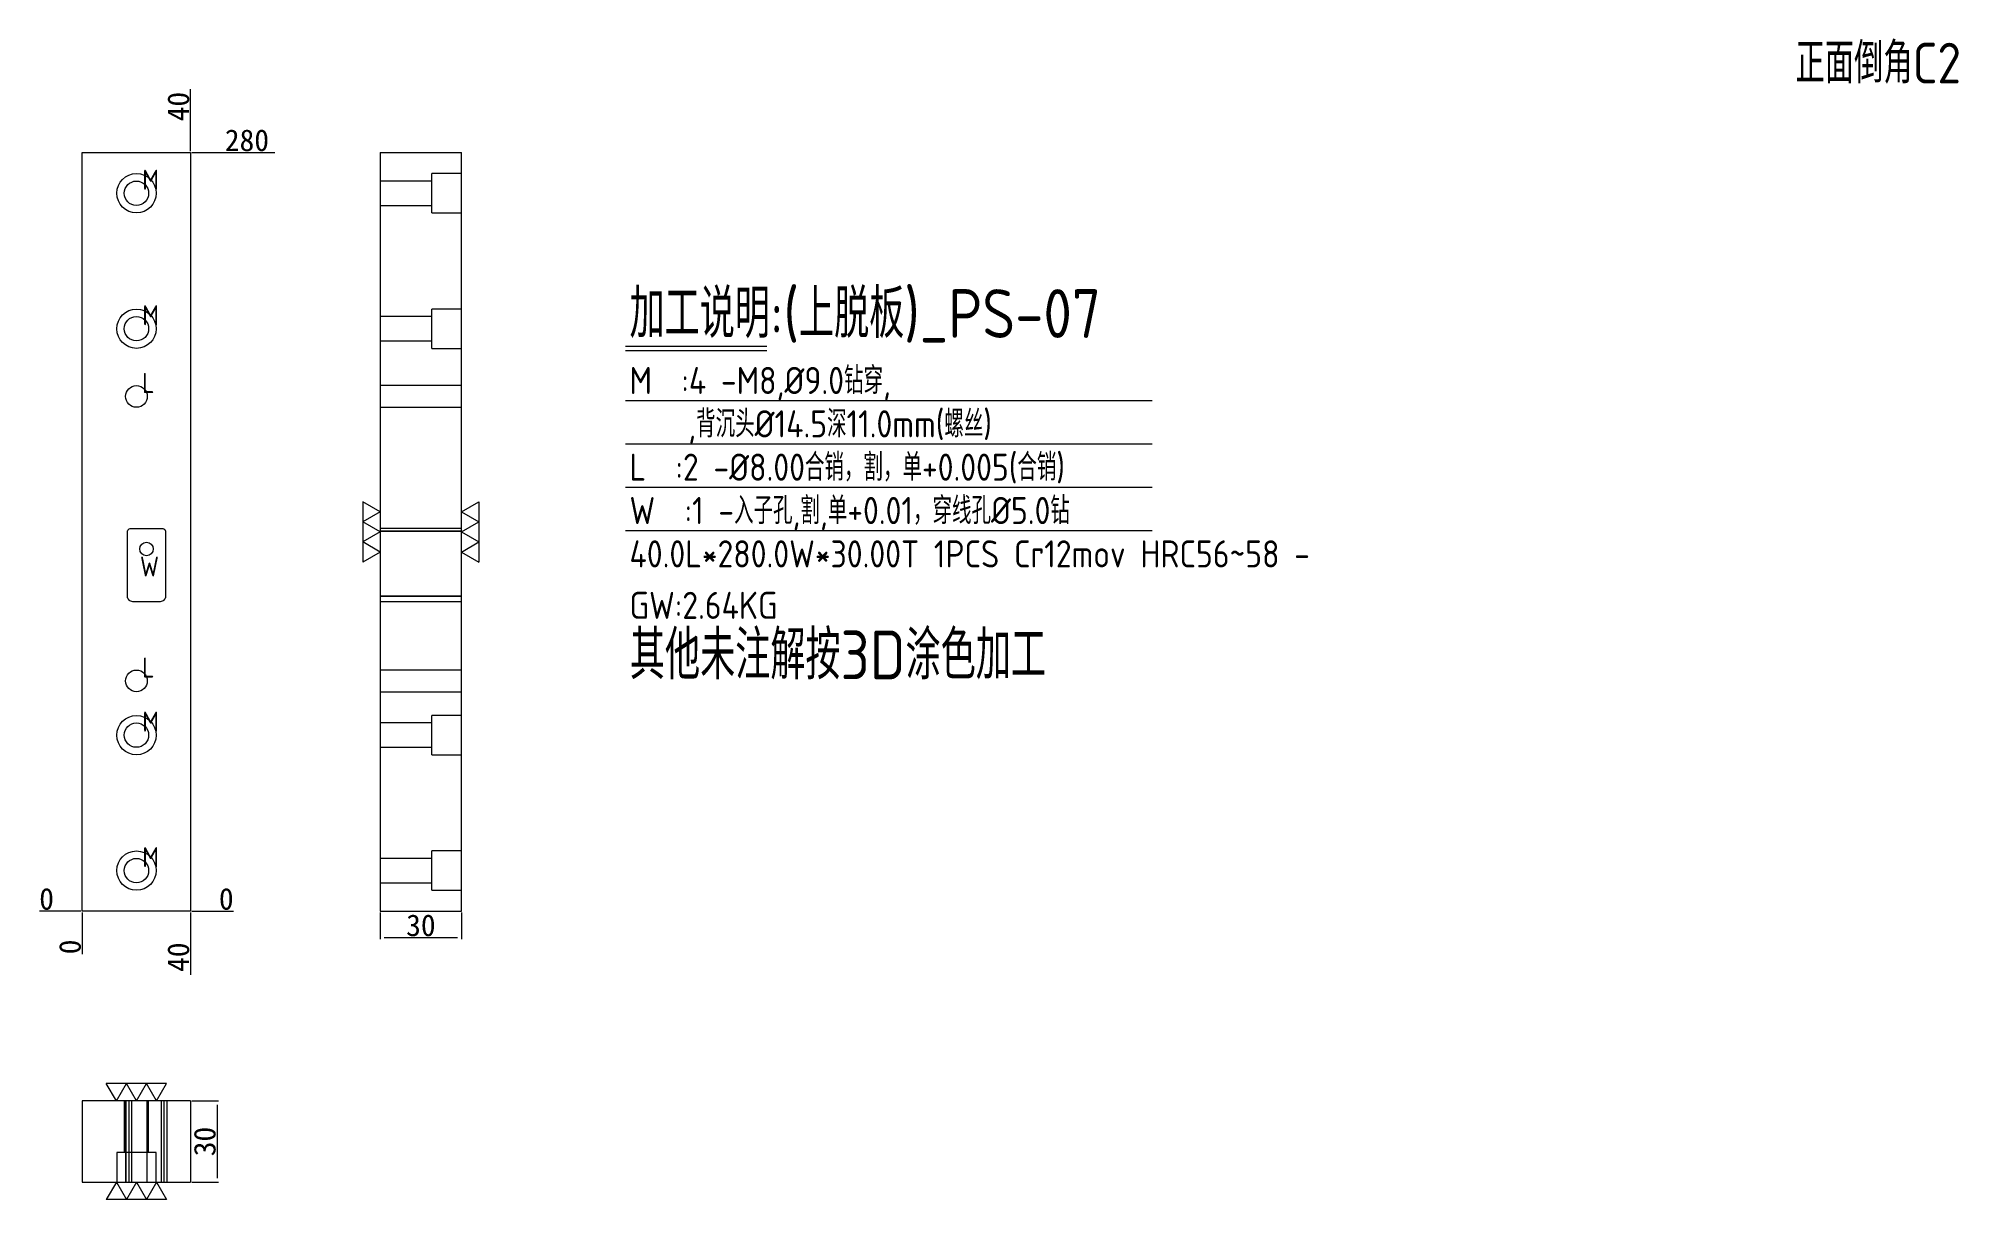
# Model space of a CAD drawing. Header units: millimetres. Extents: x 14062 to 14770, y 49825 to 50254.
import ezdxf

# ---------------------------------------------------------------- set-up
doc = ezdxf.new("R2010")
doc.units = ezdxf.units.MM
doc.linetypes.add('DASHED', pattern=[0])
doc.layers.add('dim', color=4, linetype='Continuous')
doc.layers.add('dim_temp', color=161, linetype='Continuous', lineweight=9)
doc.layers.add('PS', color=7, linetype='Continuous', true_color=0xffffff)
doc.layers.add('U1', color=7, linetype='Continuous', true_color=0xffffff)
doc.styles.add('_PUG_ERP', font='txt')
doc.styles.add('gbenor', font='gbenor.shx', dxfattribs={"bigfont": 'gbcbig'})
doc.dimstyles.new('_PUG_ERP', dxfattribs={"dimtxt": 8, "dimasz": 1.5, "dimexe": 0.5, "dimexo": 0.5, "dimgap": 0.5, "dimtad": 1, "dimtxsty": '_PUG_ERP', "dimblk": 'CLOSEDBLANK', "dimcen": 0, "dimclrd": 4, "dimclre": 4, "dimclrt": 3, "dimazin": 3, "dimtfac": 1, "dimtmove": 0, "dimatfit": 3, "dimldrblk": 'CLOSEDBLANK', "dimlwd": 9, "dimlwe": 9})

# ---------------------------------------------------------------- blocks, each defined once
blk = doc.blocks.new('*D1266')
at = {"layer": 'Defpoints', "color": 0}
for p in [(14117.77, 49861.41), (14117.77, 49831.41), (14127.52, 49831.41)]:
    blk.add_point(p, dxfattribs=at)
at = {"layer": 'dim_temp', "color": 4, "lineweight": 9}
for p, q in [((14118.27, 49861.41), (14128.02, 49861.41)), ((14127.52, 49859.91), (14127.52, 49832.91)), ((14118.27, 49831.41), (14128.02, 49831.41))]:
    blk.add_line(p, q, dxfattribs=at)
at = {"layer": 'dim_temp', "color": 3, "lineweight": 18, "insert": (14123.02, 49846.41), "char_height": 8, "attachment_point": 5, "rotation": 90, "style": '_PUG_ERP'}
blk.add_mtext('30', dxfattribs=at)
blk = doc.blocks.new('_ClosedBlank')
blk = doc.blocks.new('*D1267')
at = {"layer": 'Defpoints', "color": 0}
for p in [(14187.77, 49931.41), (14217.77, 49931.41), (14217.77, 49921.66)]:
    blk.add_point(p, dxfattribs=at)
at = {"layer": 'dim_temp', "color": 4, "lineweight": 9}
for p, q in [((14187.77, 49930.91), (14187.77, 49921.16)), ((14217.77, 49930.91), (14217.77, 49921.16)), ((14189.27, 49921.66), (14216.27, 49921.66))]:
    blk.add_line(p, q, dxfattribs=at)
at = {"layer": 'dim_temp', "color": 3, "lineweight": 18, "insert": (14202.77, 49926.16), "char_height": 8, "attachment_point": 5, "style": '_PUG_ERP'}
blk.add_mtext('30', dxfattribs=at)
blk = doc.blocks.new('*D1268')
at = {"layer": 'Defpoints', "color": 0}
for p in [(14077.77, 49931.41), (14117.77, 49931.41), (14127.77, 49931.41)]:
    blk.add_point(p, dxfattribs=at)
at = {"layer": 'dim_temp', "color": 4, "lineweight": 9}
blk.add_line((14118.27, 49931.41), (14133.6, 49931.41), dxfattribs=at)
at = {"layer": 'dim_temp', "color": 3, "lineweight": 18, "insert": (14130.93, 49935.91), "char_height": 8, "attachment_point": 5, "style": '_PUG_ERP'}
blk.add_mtext('0', dxfattribs=at)
blk = doc.blocks.new('*D1269')
at = {"layer": 'Defpoints', "color": 0}
for p in [(14117.77, 50211.41), (14127.77, 50211.41), (14077.77, 49931.41)]:
    blk.add_point(p, dxfattribs=at)
at = {"layer": 'dim_temp', "color": 4, "lineweight": 9}
blk.add_line((14118.27, 50211.41), (14148.84, 50211.41), dxfattribs=at)
at = {"layer": 'dim_temp', "color": 3, "lineweight": 18, "insert": (14138.55, 50215.91), "char_height": 8, "attachment_point": 5, "style": '_PUG_ERP'}
blk.add_mtext('280', dxfattribs=at)
blk = doc.blocks.new('*D1270')
at = {"layer": 'Defpoints', "color": 0}
for p in [(14067.77, 49931.41), (14077.77, 49931.41), (14077.77, 49931.41)]:
    blk.add_point(p, dxfattribs=at)
at = {"layer": 'dim_temp', "color": 4, "lineweight": 9}
blk.add_line((14077.27, 49931.41), (14061.93, 49931.41), dxfattribs=at)
at = {"layer": 'dim_temp', "color": 3, "lineweight": 18, "insert": (14064.6, 49935.91), "char_height": 8, "attachment_point": 5, "style": '_PUG_ERP'}
blk.add_mtext('0', dxfattribs=at)
blk = doc.blocks.new('*D1271')
at = {"layer": 'Defpoints', "color": 0}
for p in [(14077.77, 49931.41), (14117.77, 49931.41), (14117.77, 49921.41)]:
    blk.add_point(p, dxfattribs=at)
at = {"layer": 'dim_temp', "color": 4, "lineweight": 9}
blk.add_line((14117.77, 49930.91), (14117.77, 49907.96), dxfattribs=at)
at = {"layer": 'dim_temp', "color": 3, "lineweight": 18, "insert": (14113.27, 49914.44), "char_height": 8, "attachment_point": 5, "rotation": 90, "style": '_PUG_ERP'}
blk.add_mtext('40', dxfattribs=at)
blk = doc.blocks.new('*D1272')
at = {"layer": 'Defpoints', "color": 0}
for p in [(14077.77, 49931.41), (14077.77, 49931.41), (14077.77, 49921.41)]:
    blk.add_point(p, dxfattribs=at)
at = {"layer": 'dim_temp', "color": 4, "lineweight": 9}
blk.add_line((14077.77, 49930.91), (14077.77, 49915.58), dxfattribs=at)
at = {"layer": 'dim_temp', "color": 3, "lineweight": 18, "insert": (14073.27, 49918.24), "char_height": 8, "attachment_point": 5, "rotation": 90, "style": '_PUG_ERP'}
blk.add_mtext('0', dxfattribs=at)
blk = doc.blocks.new('*D1273')
at = {"layer": 'Defpoints', "color": 0}
for p in [(14117.77, 50221.41), (14117.77, 50211.41), (14077.77, 49931.41)]:
    blk.add_point(p, dxfattribs=at)
at = {"layer": 'dim_temp', "color": 4, "lineweight": 9}
blk.add_line((14117.77, 50211.91), (14117.77, 50234.86), dxfattribs=at)
at = {"layer": 'dim_temp', "color": 3, "lineweight": 18, "insert": (14113.27, 50228.39), "char_height": 8, "attachment_point": 5, "rotation": 90, "style": '_PUG_ERP'}
blk.add_mtext('40', dxfattribs=at)

msp = doc.modelspace()

# ---------------------------------------------------------------- linework, layer by layer
at = {"layer": 'dim', "color": 8, "linetype": 'Continuous', "lineweight": 18}
for p, q in [((14278.268, 50139.911), (14330.432, 50139.911)), ((14278.268, 50138.411), (14330.432, 50138.411)), ((14278.268, 50119.911), (14472.668, 50119.911)), ((14278.268, 50103.911), (14472.668, 50103.911)), ((14278.268, 50087.911), (14472.668, 50087.911)), ((14278.268, 50071.911), (14472.668, 50071.911))]:
    msp.add_line(p, q, dxfattribs=at)
at = {"layer": 'dim', "color": 20, "linetype": 'Continuous', "lineweight": 18}
for p, q in [((14187.768, 50078.837), (14181.337, 50082.55)), ((14181.337, 50082.55), (14181.337, 50060.273)), ((14217.768, 50078.837), (14224.199, 50082.55)), ((14224.199, 50082.55), (14224.199, 50060.273)), ((14187.768, 50078.837), (14181.337, 50075.124)), ((14187.768, 50071.411), (14181.337, 50075.124)), ((14217.768, 50078.837), (14224.199, 50075.124)), ((14217.768, 50071.411), (14224.199, 50075.124)), ((14187.768, 50071.411), (14181.337, 50067.698)), ((14187.768, 50063.986), (14181.337, 50067.698)), ((14217.768, 50071.411), (14224.199, 50067.698)), ((14217.768, 50063.986), (14224.199, 50067.698)), ((14187.768, 50063.986), (14181.337, 50060.273)), ((14217.768, 50063.986), (14224.199, 50060.273)), ((14090.342, 49861.411), (14086.629, 49867.842)), ((14108.906, 49867.842), (14086.629, 49867.842)), ((14090.342, 49861.411), (14094.055, 49867.842)), ((14097.768, 49861.411), (14094.055, 49867.842)), ((14097.768, 49861.411), (14101.481, 49867.842)), ((14105.194, 49861.411), (14101.481, 49867.842)), ((14105.194, 49861.411), (14108.906, 49867.842)), ((14090.342, 49831.411), (14086.629, 49824.981)), ((14090.342, 49831.411), (14094.055, 49824.981)), ((14097.768, 49831.411), (14094.055, 49824.981)), ((14097.768, 49831.411), (14101.481, 49824.981)), ((14105.194, 49831.411), (14101.481, 49824.981)), ((14105.194, 49831.411), (14108.906, 49824.981)), ((14108.906, 49824.981), (14086.629, 49824.981))]:
    msp.add_line(p, q, dxfattribs=at)
at = {"layer": 'PS', "color": 11, "linetype": 'Continuous', "lineweight": 18}
for p, q in [((14187.768, 50211.411), (14187.768, 49931.411)), ((14187.768, 50211.411), (14217.768, 50211.411)), ((14217.768, 49931.411), (14217.768, 50211.411)), ((14187.768, 49931.411), (14217.768, 49931.411)), ((14117.768, 49861.411), (14077.768, 49861.411)), ((14077.768, 49861.411), (14077.768, 49831.411)), ((14117.768, 49861.411), (14117.768, 49831.411)), ((14077.768, 49831.411), (14117.768, 49831.411))]:
    msp.add_line(p, q, dxfattribs=at)
at = {"layer": 'PS', "color": 11, "linetype": 'DASHED', "lineweight": 13, "ltscale": 0.39892}
for p, q in [((14217.768, 50203.661), (14206.768, 50203.661)), ((14206.768, 50198.891), (14206.768, 50203.661)), ((14206.768, 50200.915), (14187.768, 50200.915)), ((14206.768, 50189.161), (14206.768, 50198.891)), ((14187.768, 50191.908), (14206.768, 50191.908)), ((14206.768, 50189.161), (14217.768, 50189.161)), ((14217.768, 50153.661), (14206.768, 50153.661)), ((14206.768, 50148.891), (14206.768, 50153.661)), ((14206.768, 50150.915), (14187.768, 50150.915)), ((14206.768, 50139.161), (14206.768, 50148.891)), ((14187.768, 50141.908), (14206.768, 50141.908)), ((14206.768, 50139.161), (14217.768, 50139.161)), ((14217.768, 50125.411), (14187.768, 50125.411)), ((14187.768, 50117.411), (14217.768, 50117.411)), ((14217.768, 50072.641), (14187.768, 50072.641)), ((14217.768, 50045.641), (14187.768, 50045.641)), ((14217.768, 50020.411), (14187.768, 50020.411)), ((14187.768, 50012.411), (14217.768, 50012.411)), ((14217.768, 50003.661), (14206.768, 50003.661)), ((14206.768, 49998.891), (14206.768, 50003.661)), ((14206.768, 50000.915), (14187.768, 50000.915)), ((14206.768, 49989.161), (14206.768, 49998.891)), ((14187.768, 49991.908), (14206.768, 49991.908)), ((14206.768, 49989.161), (14217.768, 49989.161)), ((14217.768, 49953.661), (14206.768, 49953.661)), ((14206.768, 49948.891), (14206.768, 49953.661)), ((14206.768, 49950.915), (14187.768, 49950.915)), ((14206.768, 49939.161), (14206.768, 49948.891)), ((14187.768, 49941.908), (14206.768, 49941.908)), ((14206.768, 49939.161), (14217.768, 49939.161)), ((14093.264, 49861.411), (14093.264, 49842.411)), ((14093.768, 49861.411), (14093.768, 49831.411)), ((14093.982, 49831.411), (14093.982, 49861.411)), ((14101.768, 49831.411), (14101.768, 49861.411)), ((14102.271, 49842.411), (14102.271, 49861.411)), ((14108.982, 49861.411), (14108.982, 49831.411)), ((14090.518, 49842.411), (14090.518, 49831.411)), ((14105.018, 49842.411), (14090.518, 49842.411)), ((14105.018, 49831.411), (14105.018, 49842.411))]:
    msp.add_line(p, q, dxfattribs=at)
at = {"layer": 'PS', "color": 155, "linetype": 'DASHED', "lineweight": 13, "ltscale": 0.39892}
for p, q in [((14217.768, 50071.641), (14187.768, 50071.641)), ((14187.768, 50071.641), (14217.768, 50071.641)), ((14217.768, 50047.641), (14187.768, 50047.641)), ((14187.768, 50047.641), (14217.768, 50047.641)), ((14094.982, 49861.411), (14094.982, 49831.411)), ((14095.982, 49861.411), (14095.982, 49831.411)), ((14106.982, 49831.411), (14106.982, 49861.411)), ((14107.982, 49831.411), (14107.982, 49861.411))]:
    msp.add_line(p, q, dxfattribs=at)
at = {"layer": 'PS', "color": 11, "lineweight": 18}
msp.add_lwpolyline([(14077.768, 50211.411), (14117.768, 50211.411), (14117.768, 49931.411), (14077.768, 49931.411)], close=True, dxfattribs=at)
at = {"layer": 'PS', "color": 1, "lineweight": 18}
msp.add_lwpolyline([(14094.482, 50047.641), (14094.482, 50071.641, -0.4142136), (14095.482, 50072.641), (14107.482, 50072.641, -0.4142136), (14108.482, 50071.641), (14108.482, 50047.641, -0.4142136), (14106.482, 50045.641), (14096.482, 50045.641, -0.4142136)], format="xyb", close=True, dxfattribs=at)
at = {"layer": 'PS', "color": 30, "linetype": 'DASHED', "lineweight": 13, "ltscale": 0.39892}
for centre in [(14097.768, 50196.411), (14097.768, 50146.411), (14097.768, 49996.411), (14097.768, 49946.411)]:
    msp.add_circle(centre, 7.25, dxfattribs=at)
at = {"layer": 'PS', "color": 42, "linetype": 'Continuous', "lineweight": 18}
for centre, radius in [((14097.768, 50196.411), 4.503), ((14097.768, 50146.411), 4.503), ((14101.468, 50065.111), 2.5), ((14097.768, 49996.411), 4.503), ((14097.768, 49946.411), 4.503)]:
    msp.add_circle(centre, radius, dxfattribs=at)
at = {"layer": 'PS', "color": 1, "linetype": 'Continuous', "lineweight": 18}
for centre in [(14097.768, 50121.411), (14097.768, 50016.411)]:
    msp.add_circle(centre, 4, dxfattribs=at)

# ---------------------------------------------------------------- texts
at = {"layer": 'dim', "color": 4, "lineweight": 18, "style": 'gbenor'}
for s, height, p in [('M', 7.4, (14099.938, 50197.689)), ('加工说明:(上脱板)_PS-07', 18, (14279.795, 50143.018)), ('M', 7.4, (14099.938, 50147.689)), ('M  :4 -M8,%%c9.0钻穿,', 10, (14279.768, 50122.304)), ('L', 7.4, (14099.873, 50122.656)), ('    ,背沉头%%c14.5深11.0mm(螺丝)', 10, (14279.768, 50106.304)), ('40.0L*280.0W*30.00T 1PCS Cr12mov HRC56~58 - ', 10, (14279.768, 50058.304)), ('W', 7.4, (14099.052, 50054.946)), ('GW:2.64KG ', 10, (14279.768, 50039.304)), ('L', 7.4, (14099.873, 50017.656)), ('M', 7.4, (14099.938, 49997.689)), ('M', 7.4, (14099.938, 49947.689))]:
    msp.add_text(s, height=height, dxfattribs=at).set_placement(p)
at = {"layer": 'dim', "color": 1, "lineweight": 18, "style": 'gbenor'}
for s, p in [('L  :2 -%%c8.00合销，割，单+0.005(合销)', (14279.768, 50090.304)), ('W  :1 -入子孔,割,单+0.01，穿线孔%%c5.0钻', (14279.768, 50074.304))]:
    msp.add_text(s, height=10, dxfattribs=at).set_placement(p)
at = {"layer": 'dim', "color": 21, "lineweight": 18, "style": 'gbenor'}
msp.add_text('其他未注解按3D涂色加工', height=18, dxfattribs=at).set_placement((14279.936, 50017.018))
at = {"layer": 'U1', "color": 3, "lineweight": 18, "style": 'gbenor'}
msp.add_text('正面倒角C2', height=15, dxfattribs=at).set_placement((14710.24, 50236.943))

# ---------------------------------------------------------------- dimensions: what is measured, and where the dimension line sits
at = {"layer": 'dim_temp', "lineweight": 18}
for feature_location, offset, dtype, origin, picture, middle in [((14117.768, 50211.411), (0, 10), 1, (14077.768, 49931.411), '*D1273', (14113.268, 50228.388)), ((14117.768, 50211.411), (10, 0), 0, (14077.768, 49931.411), '*D1269', (14138.554, 50215.911)), ((14077.767808318, 49931.411350505), (-10, 0), 0, (14077.767808318, 49931.411350505), '*D1270', (14064.601141651, 49935.911350505)), ((14117.767808318, 49931.411350505), (10, 0), 0, (14077.767808318, 49931.411350505), '*D1268', (14130.934474985, 49935.911350505)), ((14077.767808318, 49931.411350505), (0, -10), 1, (14077.767808318, 49931.411350505), '*D1272', (14073.267808318, 49918.244683839)), ((14117.768, 49931.411), (0, -10), 1, (14077.768, 49931.411), '*D1271', (14113.268, 49914.435))]:
    dim = msp.add_ordinate_dim(feature_location=feature_location, offset=offset, dtype=dtype, origin=origin, dimstyle='_PUG_ERP', dxfattribs=at)
    dim.commit()
    dim.dimension.update_dxf_attribs({"geometry": picture, "text_midpoint": middle})
dim = msp.add_linear_dim(base=(14217.768, 49921.661), p1=(14187.768, 49931.411), p2=(14217.768, 49931.411), dimstyle='_PUG_ERP', dxfattribs=at)
dim.commit()
dim.dimension.update_dxf_attribs({"geometry": '*D1267', "text_midpoint": (14202.768, 49926.161)})
dim = msp.add_linear_dim(base=(14127.518, 49831.411), p1=(14117.768, 49861.411), p2=(14117.768, 49831.411), angle=90, dimstyle='_PUG_ERP', dxfattribs=at)
dim.commit()
dim.dimension.update_dxf_attribs({"geometry": '*D1266', "text_midpoint": (14123.018, 49846.411)})

doc.saveas('drawing.dxf')
